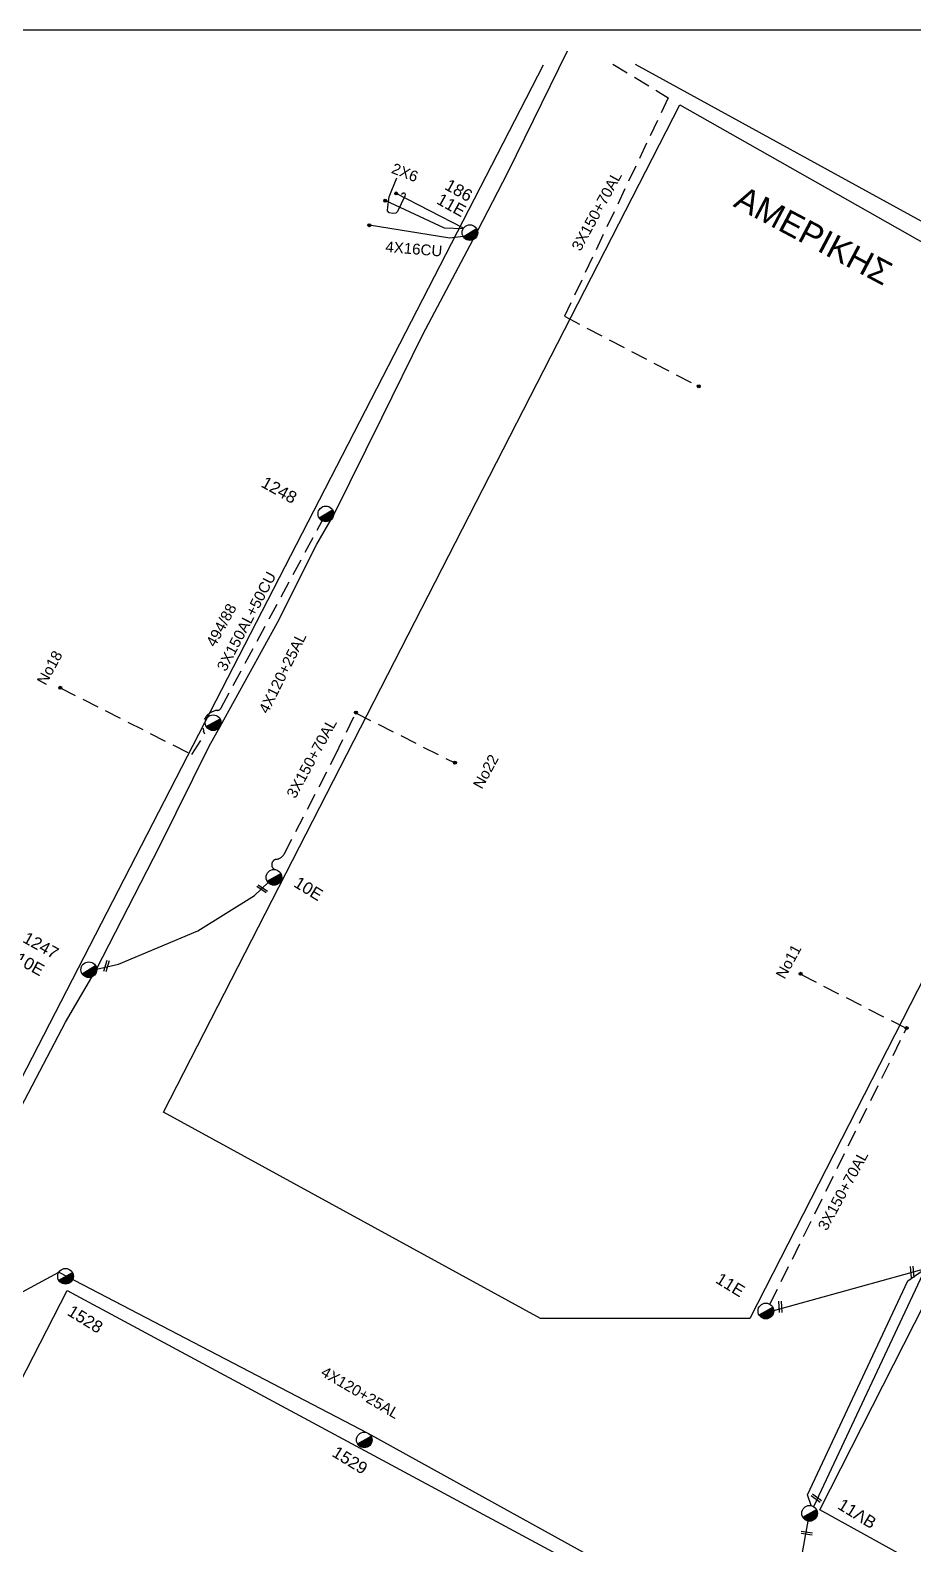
# Model space of a CAD drawing. Header units: millimetres. Extents: x 2662 to 4998, y 438 to 1235.
# Drawn here: x 4689.3 to 4756.1, y 1101.4 to 1215.7 of the extents above; entities that cross this region are included whole.
import ezdxf

# ---------------------------------------------------------------- set-up
doc = ezdxf.new("R2010")
doc.units = ezdxf.units.MM
doc.linetypes.add('DASHED', pattern=[19.05, 12.7, -6.35])
for name, color, linetype in [('Άγνωστα', 7, 'Continuous'), ('Επιγραφές - Σχήματα', 7, 'Continuous'), ('Καλώδια ΧΤ   3x150+50CU', 7, 'DASHED'), ('Καλώδια ΧΤ   3x150+70AL', 7, 'DASHED'), ('Μηχανική τομή', 7, 'Continuous'), ('Στύλος ΦΜ', 7, 'Continuous'), ('Στύλος ΦΜ @ 1', 7, 'Continuous'), ('Συνδέσεις', 7, 'Continuous'), ('Συνεστραμμένα ΧΤ   3x70+54.6+25 AL', 7, 'SYN_LINE'), ('Συνεστραμμενα ΧΤ  4Χ120+25 Al', 7, 'Continuous'), ('Υπόβαθρο ΔΕΗ', 7, 'Continuous'), ('Υπόγεια καλώδια Παροχών ΧΤ   4x16CU', 7, 'DASHED')]:
    doc.layers.add(name, color=color, linetype=linetype)
doc.styles.add('arial', font='ARIAL.TTF')
doc.styles.get("Standard").update_dxf_attribs({"font": 'ARIAL.TTF'})
doc.linetypes.add('SYN_LINE', pattern='A,0.5,-0.0001,["/\\/\\/\\/",Standard,S=0.1,R=0,X=0,Y=-0.05],-0.25', length=0.7501)

# ---------------------------------------------------------------- blocks, each defined once
blk = doc.blocks.new('ΜΗΧΑΝΙΚΗ ΤΟΜΗ')
at = {"layer": 'Μηχανική τομή', "ltscale": 40}
for p, q in [((-1.89, 0.78), (1.89, 0.78)), ((1.89, 0), (-1.89, 0))]:
    blk.add_line(p, q, dxfattribs=at)
blk = doc.blocks.new('ΥΠΑΡΧΩΝ ΤΣΙΜΕΝΤΕΝΙΟΣ ΣΤΥΛΟΣ')
at = {"layer": 'Στύλος ΦΜ'}
blk.add_hatch(color=7, dxfattribs=at).paths.add_polyline_path([(-1.29, -2.28, 0.574793), (2.62, 0, 0.268822), (1.3, 2.27)])
at = {"layer": 'Στύλος ΦΜ', "color": 7}
blk.add_line((-1.29, -2.28), (1.3, 2.27), dxfattribs=at)
blk.add_circle((0, 0), 2.62, dxfattribs=at)
at = {"layer": 'Στύλος ΦΜ', "flags": 4}
for tag, p in [('ΑΡΙΘΜΟΣ', (-4.68, 8.05)), ('ΤΥΠΟΣ', (-4.91, 3.03))]:
    blk.add_attdef(tag, p, '', height=4, dxfattribs=at)
blk = doc.blocks.new('_ΣΥΝΔΕΣΗ')
at = {"layer": 'Συνδέσεις', "linetype": 'SYN_LINE', "ltscale": 40}
blk.add_hatch(color=256, dxfattribs=at).paths.add_polyline_path([(0.5, -0.01, 1), (-0.5, -0.01, 1)])
at = {"layer": 'Συνδέσεις'}
blk.add_circle((0, -0.01), 0.5, dxfattribs=at)

msp = doc.modelspace()

# ---------------------------------------------------------------- linework, layer by layer
at = {"layer": 'Άγνωστα', "color": 2, "linetype": 'SYN_LINE', "ltscale": 10}
msp.add_lwpolyline([(4735.02, 1213.12), (4758.94, 1200.01), (4788.48, 1184.41)], dxfattribs=at)
at = {"layer": 'Άγνωστα', "color": 30, "linetype": 'SYN_LINE', "ltscale": 5}
msp.add_lwpolyline([(4722.01, 1200.68), (4720.63, 1200.73), (4716.14, 1202.81)], dxfattribs=at)
at = {"layer": 'Άγνωστα', "color": 30, "linetype": 'SYN_LINE', "ltscale": 8}
msp.add_lwpolyline([(4722.05, 1200.73), (4716.97, 1203.36)], dxfattribs=at)
at = {"layer": 'Άγνωστα', "color": 30, "linetype": 'SYN_LINE', "ltscale": 10}
msp.add_lwpolyline([(4694.35, 1144.82), (4696, 1145.19), (4702, 1147.7), (4706.26, 1150.38), (4707.31, 1151.34)], dxfattribs=at)
at = {"layer": 'Επιγραφές - Σχήματα'}
for points in [[(4901.44, 1215.67), (4901.44, 1215.67), (3912.5, 1215.67), (3912.5, 717.65), (4901.44, 717.58)], [(4717.37, 1203.29), (4717.49, 1203.41), (4717.61, 1203.39), (4717.66, 1203.31), (4717.62, 1203.14), (4717.06, 1201.99), (4716.94, 1201.87), (4716.73, 1201.85), (4716.43, 1201.89), (4716.31, 1202.04), (4716.34, 1202.35), (4716.44, 1203.09), (4717.02, 1204.54)]]:
    msp.add_lwpolyline(points, dxfattribs=at)
at = {"layer": 'Καλώδια ΧΤ   3x150+50CU', "color": 30, "ltscale": 0.1}
msp.add_lwpolyline([(4691.6, 1166.05), (4701.54, 1161), (4702.51, 1162.55), (4702.43, 1162.78, -0.482423), (4703.47, 1164.34, 0.266193), (4703.76, 1164.54), (4711.38, 1178.65)], format="xyb", dxfattribs=at)
at = {"layer": 'Καλώδια ΧΤ   3x150+70AL', "color": 2, "ltscale": 0.1}
msp.add_lwpolyline([(4733.33, 1213.12), (4737.52, 1210.58), (4729.68, 1194.08), (4739.82, 1188.79)], dxfattribs=at)
at = {"layer": 'Καλώδια ΧΤ   3x150+70AL', "color": 30, "ltscale": 0.1}
msp.add_lwpolyline([(4707.77, 1152.33), (4707.7, 1152.4, -0.628882), (4707.92, 1153.1, 0.2308), (4708.51, 1153.5), (4712.4, 1160.99), (4713.91, 1164.15), (4721.4, 1160.37)], format="xyb", dxfattribs=at)
at = {"layer": 'Καλώδια ΧΤ   3x150+70AL', "color": 1, "ltscale": 0.1}
msp.add_lwpolyline([(4745.2, 1119.52), (4755.5, 1140.33), (4747.49, 1144.42)], dxfattribs=at)
at = {"layer": 'Συνεστραμμένα ΧΤ   3x70+54.6+25 AL', "color": 151, "linetype": 'SYN_LINE', "ltscale": 10}
msp.add_lwpolyline([(4748.3, 1104.32), (4748.03, 1105.14), (4755.6, 1121.29), (4756.95, 1122.22), (4756.78, 1123.58), (4770.28, 1150.72), (4771.29, 1151.03), (4770.95, 1152), (4785.25, 1179.35), (4785.93, 1179.7)], dxfattribs=at)
at = {"layer": 'Συνεστραμμένα ΧΤ   3x70+54.6+25 AL', "color": 1, "linetype": 'SYN_LINE', "ltscale": 10}
for points in [[(4748.5, 1104.25), (4756.95, 1122.22), (4771.35, 1151.17), (4771.35, 1151.17), (4786.14, 1179.47), (4786.14, 1179.47)], [(4745.48, 1119.05), (4756.95, 1122.22)], [(4746.25, 1093.02), (4748.09, 1103.16)]]:
    msp.add_lwpolyline(points, dxfattribs=at)
at = {"layer": 'Συνεστραμμενα ΧΤ  4Χ120+25 Al', "color": 30, "linetype": 'SYN_LINE', "ltscale": 10}
msp.add_lwpolyline([(4678.75, 1115.41), (4687.27, 1131.77), (4691.99, 1140.8), (4694.35, 1144.82), (4699.11, 1154.11), (4702.84, 1161.63), (4703.67, 1163.12), (4708, 1170.97), (4710.98, 1176.88), (4712.25, 1179.11), (4715.88, 1186.43), (4718.99, 1192.72), (4722.78, 1199.87), (4725.4, 1204.93), (4729.91, 1214.12)], dxfattribs=at)
at = {"layer": 'Συνεστραμμενα ΧΤ  4Χ120+25 Al', "color": 6, "linetype": 'SYN_LINE', "ltscale": 10}
msp.add_lwpolyline([(4678.92, 1115.16), (4691.49, 1121.94), (4714.83, 1109.8), (4741.38, 1095.13), (4745.94, 1092.51)], dxfattribs=at)
at = {"layer": 'Υπόβαθρο ΔΕΗ'}
for points in [[(4728.08, 1213.03), (4678.18, 1116.25), (4639.14, 1114.38), (4634.82, 1121.24), (4659.5, 1212.1)], [(4738.4, 1210.04), (4778.82, 1187.14), (4743.69, 1118.44), (4727.87, 1118.44), (4699.41, 1134.02), (4738.4, 1210.04)], [(4831.67, 1160.58), (4790.99, 1080.78), (4748.97, 1104), (4788.67, 1182.1), (4831.67, 1160.58)], [(4692.12, 1120.55), (4736.42, 1096.74), (4701.61, 1030.64), (4657.73, 1053.84), (4665.46, 1068.87), (4709.52, 1045.66)], [(4712.47, 1051.28), (4668.62, 1074.76), (4692.12, 1120.55)]]:
    msp.add_lwpolyline(points, dxfattribs=at)
at = {"layer": 'Υπόγεια καλώδια Παροχών ΧΤ   4x16CU', "color": 30, "linetype": 'SYN_LINE', "ltscale": 8}
msp.add_lwpolyline([(4722.03, 1200.1), (4721.03, 1199.98), (4714.93, 1200.96)], dxfattribs=at)

# ---------------------------------------------------------------- block references
at = {"layer": 'Μηχανική τομή'}
for p, xscale, yscale, zscale, rotation in [((4706.8, 1150.8), 0.225991494915055, 0.225991494915055, 0.225991494915055, 325.7161030125145), ((4695.01, 1145.07), 0.225991494915055, 0.225991494915055, 0.225991494915055, 252.8580515062572), ((4756.02, 1121.96), 0.2259914949150552, 0.2259914949150552, 0.2259914949150552, 94.36957382804177), ((4746.07, 1119.33), 0.2259914949150552, 0.2259914949150552, 0.2259914949150552, 94.36957382804177), ((4748.75, 1104.95), 0.2259914949150552, 0.2259914949150552, 0.2259914949150552, 143.6314103386356), ((4747.99, 1102.33), 0.2259914949150552, 0.2259914949150552, 0.2259914949150552, 171.9205500084985)]:
    msp.add_blockref('ΜΗΧΑΝΙΚΗ ΤΟΜΗ', p, dxfattribs=dict(at, xscale=xscale, yscale=yscale, zscale=zscale, rotation=rotation))
at = {"layer": 'Στύλος ΦΜ @ 1', "ltscale": 40}
ref = msp.add_blockref('ΥΠΑΡΧΩΝ ΤΣΙΜΕΝΤΕΝΙΟΣ ΣΤΥΛΟΣ', (4722.54, 1200.4), dxfattribs=dict(at, xscale=0.2259914949150553, yscale=0.2259914949150553, zscale=0.2259914949150553, rotation=331.0369859136696))
ref.add_attrib('ΤΥΠΟΣ', '11E', (4719.94, 1202.63), dxfattribs={"layer": 'Στύλος ΦΜ', "height": 0.904, "rotation": 331.037, "flags": 4})
ref.add_attrib('ΑΡΙΘΜΟΣ', '186', (4720.56, 1203.71), dxfattribs={"layer": 'Στύλος ΦΜ', "height": 0.904, "rotation": 331.037, "flags": 4})
ref = msp.add_blockref('ΥΠΑΡΧΩΝ ΤΣΙΜΕΝΤΕΝΙΟΣ ΣΤΥΛΟΣ', (4711.66, 1179.17), dxfattribs=dict(at, xscale=0.2259914949150553, yscale=0.2259914949150553, zscale=0.2259914949150553, rotation=331.0369859136696))
ref.add_attrib('ΤΥΠΟΣ', '1248', (4706.69, 1181.26), dxfattribs={"layer": 'Στύλος ΦΜ', "height": 0.904, "rotation": 331.037, "flags": 4})
at = {"layer": 'Στύλος ΦΜ @ 1', "ltscale": 40, "xscale": 0.2259914949150554, "yscale": 0.2259914949150554, "zscale": 0.2259914949150554, "rotation": 328.5155825786242}
msp.add_blockref('ΥΠΑΡΧΩΝ ΤΣΙΜΕΝΤΕΝΙΟΣ ΣΤΥΛΟΣ', (4703.15, 1163.41), dxfattribs=at)
at = {"layer": 'Στύλος ΦΜ @ 1', "ltscale": 40}
ref = msp.add_blockref('ΥΠΑΡΧΩΝ ΤΣΙΜΕΝΤΕΝΙΟΣ ΣΤΥΛΟΣ', (4707.74, 1151.74), dxfattribs=dict(at, xscale=0.2259914949150554, yscale=0.2259914949150554, zscale=0.2259914949150554, rotation=328.5155825786242))
ref.add_attrib('ΤΥΠΟΣ', '10E', (4709.16, 1151.09), dxfattribs={"layer": 'Στύλος ΦΜ', "height": 0.904, "rotation": 328.5156, "flags": 4})
ref = msp.add_blockref('ΥΠΑΡΧΩΝ ΤΣΙΜΕΝΤΕΝΙΟΣ ΣΤΥΛΟΣ', (4693.76, 1144.77), dxfattribs=dict(at, xscale=0.2259914949150553, yscale=0.2259914949150553, zscale=0.2259914949150553, rotation=331.0369859136696))
ref.add_attrib('ΤΥΠΟΣ', '10E', (4688.11, 1145.34), dxfattribs={"layer": 'Στύλος ΦΜ', "height": 0.904, "rotation": 331.037, "flags": 4})
ref.add_attrib('ΑΡΙΘΜΟΣ', '1247', (4688.69, 1146.89), dxfattribs={"layer": 'Στύλος ΦΜ', "height": 0.904, "rotation": 331.037, "flags": 4})
ref = msp.add_blockref('ΥΠΑΡΧΩΝ ΤΣΙΜΕΝΤΕΝΙΟΣ ΣΤΥΛΟΣ', (4692, 1121.63), dxfattribs=dict(at, xscale=0.2259914949150554, yscale=0.2259914949150554, zscale=0.2259914949150554, rotation=328.5155825786242))
ref.add_attrib('ΤΥΠΟΣ', '1528', (4692.06, 1118.75), dxfattribs={"layer": 'Στύλος ΦΜ', "height": 0.904, "rotation": 328.5156, "flags": 4})
ref = msp.add_blockref('ΥΠΑΡΧΩΝ ΤΣΙΜΕΝΤΕΝΙΟΣ ΣΤΥΛΟΣ', (4744.89, 1119.01), dxfattribs=dict(at, xscale=0.2259914949150554, yscale=0.2259914949150554, zscale=0.2259914949150554, rotation=328.5155825786242))
ref.add_attrib('ΤΥΠΟΣ', '11E', (4741.02, 1121.19), dxfattribs={"layer": 'Στύλος ΦΜ', "height": 0.904, "rotation": 328.5156, "flags": 4})
ref = msp.add_blockref('ΥΠΑΡΧΩΝ ΤΣΙΜΕΝΤΕΝΙΟΣ ΣΤΥΛΟΣ', (4714.56, 1109.28), dxfattribs=dict(at, xscale=0.2259914949150554, yscale=0.2259914949150554, zscale=0.2259914949150554, rotation=328.5155825786242))
ref.add_attrib('ΤΥΠΟΣ', '1529', (4712.05, 1108.1), dxfattribs={"layer": 'Στύλος ΦΜ', "height": 0.904, "rotation": 328.5156, "flags": 4})
ref = msp.add_blockref('ΥΠΑΡΧΩΝ ΤΣΙΜΕΝΤΕΝΙΟΣ ΣΤΥΛΟΣ', (4748.19, 1103.74), dxfattribs=dict(at, xscale=0.2259914949150554, yscale=0.2259914949150554, zscale=0.2259914949150554, rotation=328.5155825786242))
ref.add_attrib('ΤΥΠΟΣ', '11ΛB', (4750.23, 1104.14), dxfattribs={"layer": 'Στύλος ΦΜ', "height": 0.904, "rotation": 328.5156, "flags": 4})
at = {"layer": 'Συνδέσεις', "xscale": 0.2259914949150555, "yscale": 0.2259914949150555, "zscale": 0.2259914949150555}
for p in [(4716.14, 1202.81), (4716.97, 1203.36), (4714.94, 1200.96), (4739.82, 1188.8), (4691.6, 1166.05), (4713.93, 1164.18), (4721.41, 1160.4), (4747.51, 1144.46), (4755.52, 1140.36)]:
    msp.add_blockref('_ΣΥΝΔΕΣΗ', p, dxfattribs=at)

# ---------------------------------------------------------------- texts
at = {"layer": 'Άγνωστα', "ltscale": 40, "attachment_point": 1, "style": 'arial'}
for s, insert, char_height, width, rotation in [('2X6', (4716.84, 1205.68), 0.814, 61.9781, 338.8263), ('494/88', (4702.57, 1169.45), 0.814, 62.5458, 61.3488), ('4X120+25AL', (4706.55, 1164.39), 0.814, 62.5458, 63.6323), ('\\pt35.797;Νο18', (4689.79, 1166.56), 0.8136, 62.5458, 61.3488), ('\\pt35.797;Νο22', (4722.73, 1158.73), 0.8136, 62.5458, 61.3488), ('\\pt35.797;Νο11', (4745.59, 1144.39), 0.8136, 62.5458, 61.3488), ('4X120+25AL', (4711.62, 1114.88), 0.814, 62.5458, 329.6165)]:
    msp.add_mtext(s, dxfattribs=dict(at, insert=insert, char_height=char_height, width=width, rotation=rotation))
at = {"layer": 'Επιγραφές - Σχήματα', "ltscale": 40, "insert": (4743.2, 1204.01), "char_height": 1.808, "width": 19.1112, "attachment_point": 1, "rotation": 332.1013, "style": 'arial'}
msp.add_mtext('AMEPIKHΣ', dxfattribs=at)
at = {"layer": 'Καλώδια ΧΤ   3x150+50CU', "ltscale": 40, "insert": (4703.38, 1167.6), "char_height": 0.8136, "width": 62.5458, "attachment_point": 1, "rotation": 62.2562, "style": 'arial'}
msp.add_mtext('3X150AL+50CU', dxfattribs=at)
at = {"layer": 'Καλώδια ΧΤ   3x150+70AL', "ltscale": 40, "char_height": 0.814, "width": 62.5458, "attachment_point": 1, "rotation": 61.3488, "style": 'arial'}
for insert in [(4730.17, 1199.33), (4708.64, 1158.02), (4748.77, 1125.4)]:
    msp.add_mtext('3X150+70AL', dxfattribs=dict(at, insert=insert))
at = {"layer": 'Υπόγεια καλώδια Παροχών ΧΤ   4x16CU', "ltscale": 40, "insert": (4716.2, 1199.75), "char_height": 0.814, "width": 61.9781, "attachment_point": 1, "rotation": 355.3461, "style": 'arial'}
msp.add_mtext('4X16CU', dxfattribs=at)

doc.saveas('drawing.dxf')
